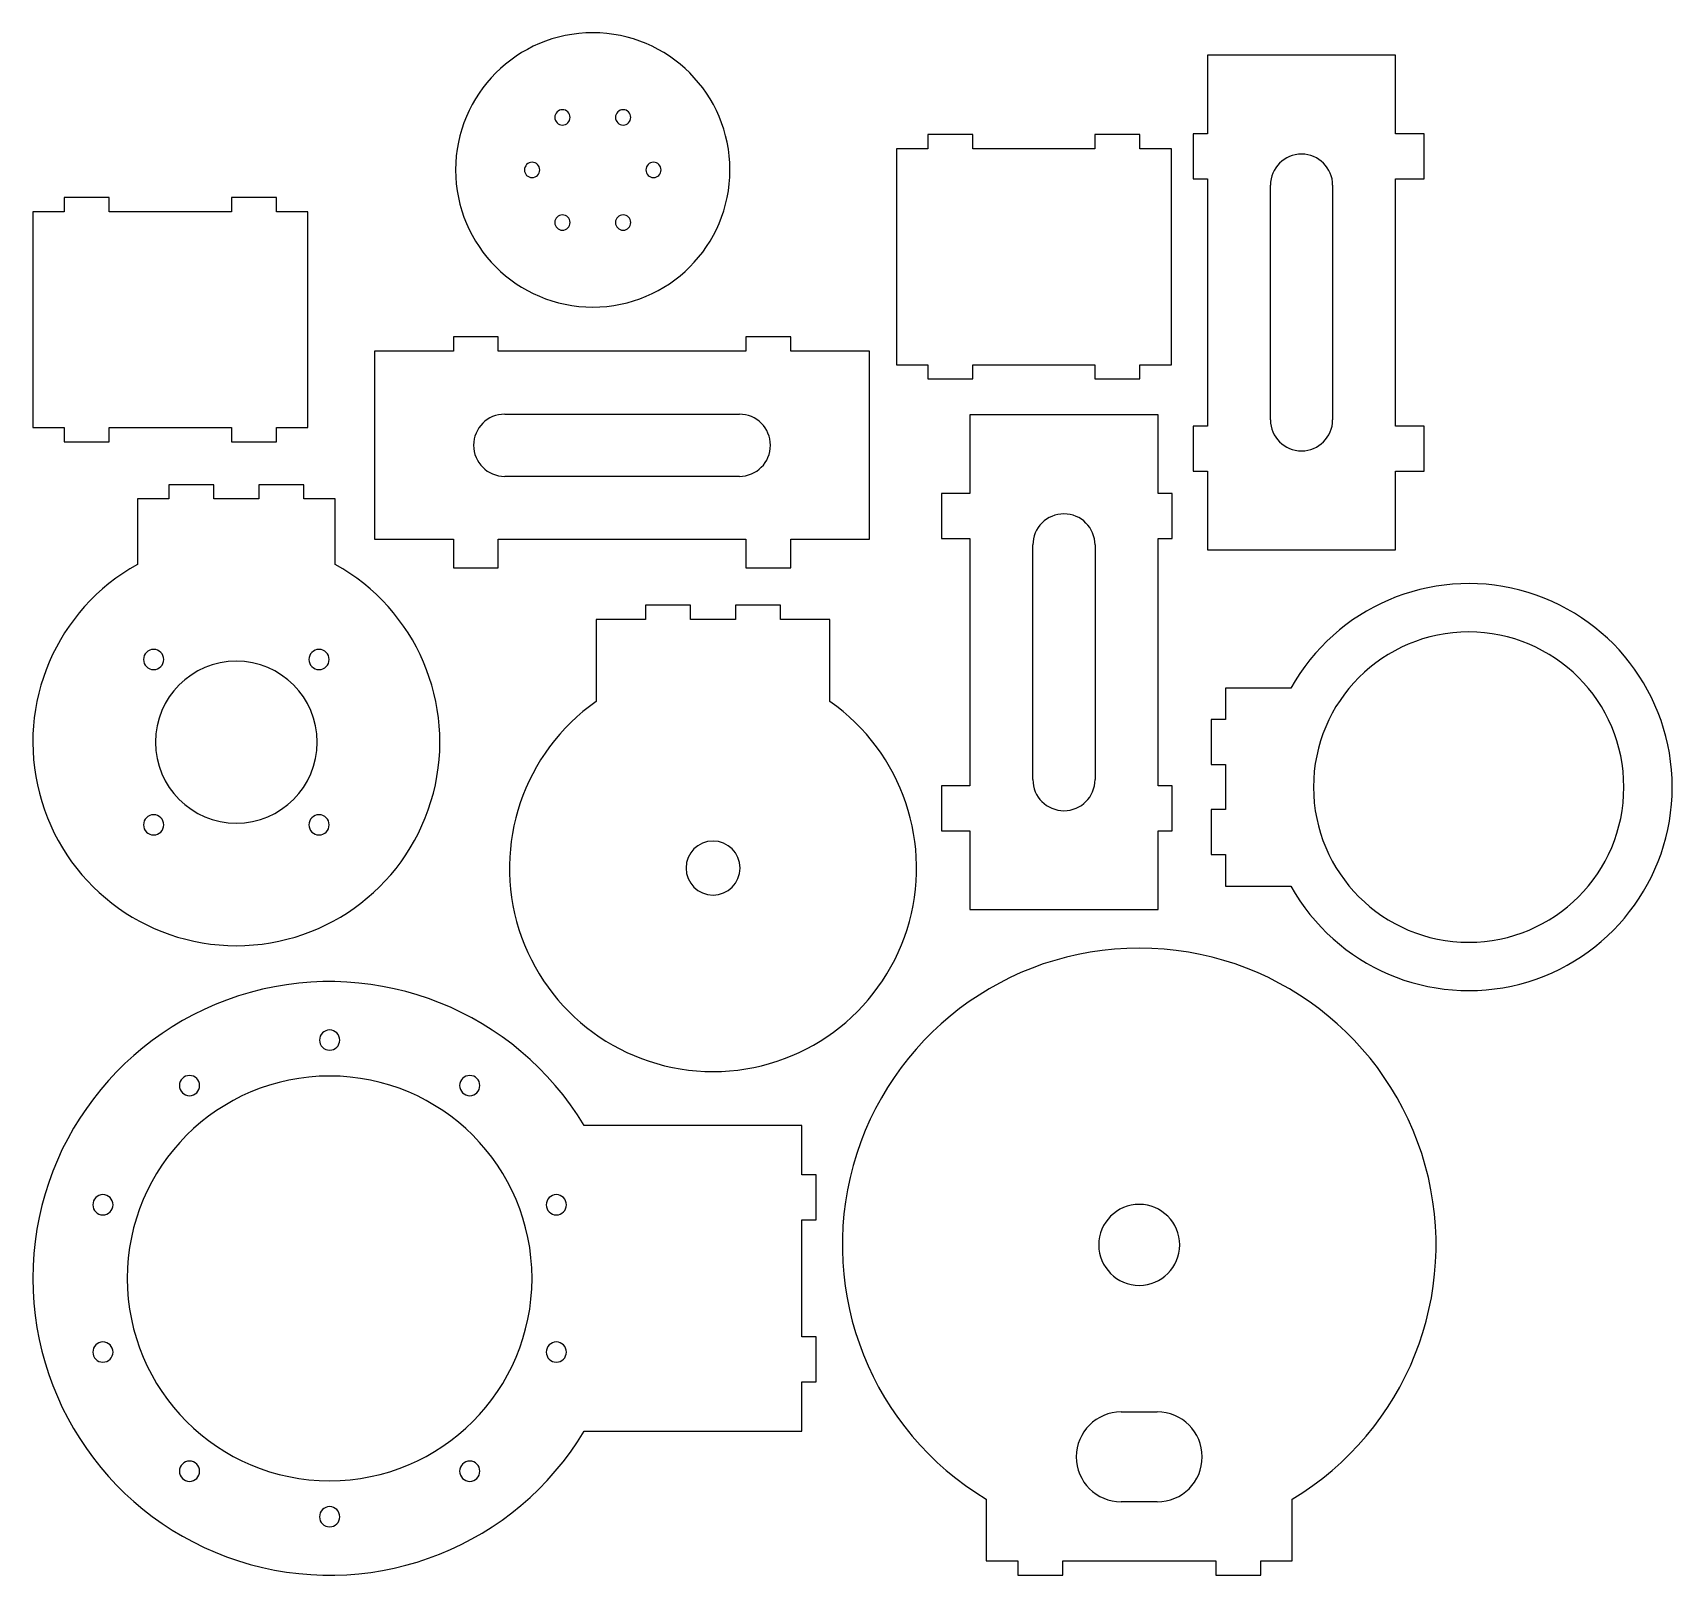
# Model space of a CAD drawing. Header units: millimetres. Extents: x 6 to 370, y 6 to 349.
import ezdxf

# ---------------------------------------------------------------- set-up
doc = ezdxf.new("R2010")
doc.units = ezdxf.units.MM

msp = doc.modelspace()

# ---------------------------------------------------------------- linework, layer by layer
at = {"layer": 'CUT'}
for p, q in [((267.175, 344), (267.175, 326.5)), ((309, 344), (267.175, 344)), ((309, 326.5), (309, 344)), ((215, 326.375), (205, 326.375)), ((205, 326.375), (205, 323.2)), ((215, 323.2), (215, 326.375)), ((252.15, 326.375), (242.15, 326.375)), ((242.15, 326.375), (242.15, 323.2)), ((252.15, 323.2), (252.15, 326.375)), ((267.175, 326.5), (264, 326.5)), ((264, 326.5), (264, 316.5)), ((315.35, 326.5), (309, 326.5)), ((315.35, 316.5), (315.35, 326.5)), ((205, 323.2), (198, 323.2)), ((198, 323.2), (198, 275.175)), ((242.15, 323.2), (215, 323.2)), ((259.15, 323.2), (252.15, 323.2)), ((259.15, 275.175), (259.15, 323.2)), ((264, 316.5), (267.175, 316.5)), ((267.175, 316.5), (267.175, 261.5)), ((281.175, 262.9125), (281.175, 315.0875)), ((295, 315.0875), (295, 262.9125)), ((309, 261.5), (309, 316.5)), ((309, 316.5), (315.35, 316.5)), ((23, 312.375), (13, 312.375)), ((13, 312.375), (13, 309.2)), ((23, 309.2), (23, 312.375)), ((60.15, 312.375), (50.15, 312.375)), ((50.15, 312.375), (50.15, 309.2)), ((60.15, 309.2), (60.15, 312.375)), ((13, 309.2), (6, 309.2)), ((6, 309.2), (6, 261.175)), ((50.15, 309.2), (23, 309.2)), ((67.15, 309.2), (60.15, 309.2)), ((67.15, 261.175), (67.15, 309.2)), ((109.5, 281.35), (99.5, 281.35)), ((99.5, 281.35), (99.5, 278.175)), ((109.5, 278.175), (109.5, 281.35)), ((174.5, 281.35), (164.5, 281.35)), ((164.5, 281.35), (164.5, 278.175)), ((174.5, 278.175), (174.5, 281.35)), ((99.5, 278.175), (82, 278.175)), ((82, 278.175), (82, 236.35)), ((164.5, 278.175), (109.5, 278.175)), ((192, 278.175), (174.5, 278.175)), ((192, 236.35), (192, 278.175)), ((198, 275.175), (205, 275.175)), ((205, 275.175), (205, 272)), ((215, 272), (215, 275.175)), ((215, 275.175), (242.15, 275.175)), ((242.15, 275.175), (242.15, 272)), ((252.15, 272), (252.15, 275.175)), ((252.15, 275.175), (259.15, 275.175)), ((205, 272), (215, 272)), ((242.15, 272), (252.15, 272)), ((110.9125, 264.175), (163.0875, 264.175)), ((256.175, 264), (214.35, 264)), ((214.35, 264), (214.35, 246.5)), ((256.175, 246.5), (256.175, 264)), ((6, 261.175), (13, 261.175)), ((13, 261.175), (13, 258)), ((23, 258), (23, 261.175)), ((23, 261.175), (50.15, 261.175)), ((50.15, 261.175), (50.15, 258)), ((60.15, 258), (60.15, 261.175)), ((60.15, 261.175), (67.15, 261.175)), ((267.175, 261.5), (264, 261.5)), ((264, 261.5), (264, 251.5)), ((315.35, 261.5), (309, 261.5)), ((315.35, 251.5), (315.35, 261.5)), ((13, 258), (23, 258)), ((50.15, 258), (60.15, 258)), ((46.25, 248.4889), (36.25, 248.4889)), ((36.25, 248.4889), (36.25, 245.3139)), ((46.25, 245.3139), (46.25, 248.4889)), ((66.25, 248.4889), (56.25, 248.4889)), ((56.25, 248.4889), (56.25, 245.3139)), ((66.25, 245.3139), (66.25, 248.4889)), ((163.0875, 250.35), (110.9125, 250.35)), ((264, 251.5), (267.175, 251.5)), ((267.175, 251.5), (267.175, 234)), ((309, 234), (309, 251.5)), ((309, 251.5), (315.35, 251.5)), ((36.25, 245.3139), (29.25, 245.3139)), ((29.25, 245.3139), (29.25, 230.7808)), ((56.25, 245.3139), (46.25, 245.3139)), ((73.25, 245.3139), (66.25, 245.3139)), ((73.25, 230.7808), (73.25, 245.3139)), ((214.35, 246.5), (208, 246.5)), ((208, 246.5), (208, 236.5)), ((259.35, 246.5), (256.175, 246.5)), ((259.35, 236.5), (259.35, 246.5)), ((82, 236.35), (99.5, 236.35)), ((99.5, 236.35), (99.5, 230)), ((109.5, 230), (109.5, 236.35)), ((109.5, 236.35), (164.5, 236.35)), ((164.5, 236.35), (164.5, 230)), ((174.5, 230), (174.5, 236.35)), ((174.5, 236.35), (192, 236.35)), ((208, 236.5), (214.35, 236.5)), ((214.35, 236.5), (214.35, 181.5)), ((228.35, 182.9125), (228.35, 235.0875)), ((242.175, 235.0875), (242.175, 182.9125)), ((256.175, 181.5), (256.175, 236.5)), ((256.175, 236.5), (259.35, 236.5)), ((267.175, 234), (309, 234)), ((99.5, 230), (109.5, 230)), ((164.5, 230), (174.5, 230)), ((152.243, 221.675), (142.243, 221.675)), ((142.243, 221.675), (142.243, 218.5)), ((152.243, 218.5), (152.243, 221.675)), ((172.243, 221.675), (162.243, 221.675)), ((162.243, 221.675), (162.243, 218.5)), ((172.243, 218.5), (172.243, 221.675)), ((142.243, 218.5), (131.243, 218.5)), ((131.243, 218.5), (131.243, 200.2846)), ((162.243, 218.5), (152.243, 218.5)), ((183.243, 218.5), (172.243, 218.5)), ((183.243, 200.2846), (183.243, 218.5)), ((271.175, 203.25), (271.175, 196.25)), ((285.7081, 203.25), (271.175, 203.25)), ((271.175, 196.25), (268, 196.25)), ((268, 196.25), (268, 186.25)), ((268, 186.25), (271.175, 186.25)), ((271.175, 186.25), (271.175, 176.25)), ((214.35, 181.5), (208, 181.5)), ((208, 181.5), (208, 171.5)), ((259.35, 181.5), (256.175, 181.5)), ((259.35, 171.5), (259.35, 181.5)), ((271.175, 176.25), (268, 176.25)), ((268, 176.25), (268, 166.25)), ((208, 171.5), (214.35, 171.5)), ((214.35, 171.5), (214.35, 154)), ((256.175, 154), (256.175, 171.5)), ((256.175, 171.5), (259.35, 171.5)), ((268, 166.25), (271.175, 166.25)), ((271.175, 166.25), (271.175, 159.25)), ((271.175, 159.25), (285.7081, 159.25)), ((214.35, 154), (256.175, 154)), ((176.9924, 105.9993), (128.5609, 105.9993)), ((176.9924, 94.9993), (176.9924, 105.9993)), ((180.1674, 94.9993), (176.9924, 94.9993)), ((180.1674, 84.9993), (180.1674, 94.9993)), ((176.9924, 58.9993), (176.9924, 84.9993)), ((176.9924, 84.9993), (180.1674, 84.9993)), ((180.1674, 58.9993), (176.9924, 58.9993)), ((180.1674, 48.9993), (180.1674, 58.9993)), ((176.9924, 37.9993), (176.9924, 48.9993)), ((176.9924, 48.9993), (180.1674, 48.9993)), ((247.9993, 42.3125), (255.9993, 42.3125)), ((128.5609, 37.9993), (176.9924, 37.9993)), ((217.9993, 22.8815), (217.9993, 9.175)), ((255.9993, 22.3125), (247.9993, 22.3125)), ((285.9993, 9.175), (285.9993, 22.8815)), ((217.9993, 9.175), (224.9993, 9.175)), ((224.9993, 9.175), (224.9993, 6)), ((234.9993, 6), (234.9993, 9.175)), ((234.9993, 9.175), (268.9993, 9.175)), ((268.9993, 9.175), (268.9993, 6)), ((278.9993, 6), (278.9993, 9.175)), ((278.9993, 9.175), (285.9993, 9.175)), ((224.9993, 6), (234.9993, 6)), ((268.9993, 6), (278.9993, 6))]:
    msp.add_line(p, q, dxfattribs=at)
for centre, radius, start, end in [((130.5, 318.483), 30.5, 0, 180), ((123.75, 330.1743), 1.7, 0, 180), ((137.25, 330.1743), 1.7, 0, 180), ((123.75, 330.1743), 1.7, 180, 0), ((137.25, 330.1743), 1.7, 180, 0), ((288.0875, 315.0875), 6.9125, 0, 180), ((130.5, 318.483), 30.5, 180, 0), ((117, 318.483), 1.7, 0, 180), ((117, 318.483), 1.7, 180, 0), ((144, 318.483), 1.7, 0, 180), ((144, 318.483), 1.7, 180, 0), ((123.75, 306.7916), 1.7, 0, 180), ((123.75, 306.7916), 1.7, 180, 0), ((137.25, 306.7916), 1.7, 0, 180), ((137.25, 306.7916), 1.7, 180, 0), ((110.9125, 257.2625), 6.9125, 90, 270), ((163.0875, 257.2625), 6.9125, 270, 90), ((288.0875, 262.9125), 6.9125, 180, 0), ((235.2625, 235.0875), 6.9125, 0, 180), ((51.25, 191.2389), 45.25, 119.0903, 60.9097), ((325.25, 181.25), 45.25, 209.0903, 150.9097), ((325.25, 181.25), 34.5, 0, 180), ((32.8652, 209.6237), 2.25, 90, 270), ((32.8652, 209.6237), 2.25, 270, 90), ((69.6348, 209.6237), 2.25, 90, 270), ((69.6348, 209.6237), 2.25, 270, 90), ((51.25, 191.2389), 18, 90, 270), ((51.25, 191.2389), 18, 270, 90), ((157.243, 163.25), 45.25, 125.0706, 54.9294), ((235.2625, 182.9125), 6.9125, 180, 0), ((325.25, 181.25), 34.5, 180, 0), ((32.8652, 172.8541), 2.25, 90, 270), ((32.8652, 172.8541), 2.25, 270, 90), ((69.6348, 172.8541), 2.25, 90, 270), ((69.6348, 172.8541), 2.25, 270, 90), ((157.243, 163.25), 6, 90, 270), ((157.243, 163.25), 6, 270, 90), ((251.9993, 79.45), 66, 301.0076, 238.9924), ((71.9924, 71.9993), 66, 31.0076, 328.9924), ((71.9924, 124.9993), 2.25, 0, 180), ((71.9924, 124.9993), 2.25, 180, 0), ((71.9924, 71.9993), 45, 0, 180), ((40.8398, 114.8772), 2.25, 0, 180), ((103.145, 114.8772), 2.25, 0, 180), ((40.8398, 114.8772), 2.25, 180, 0), ((103.145, 114.8772), 2.25, 180, 0), ((21.5864, 88.3772), 2.25, 0, 180), ((21.5864, 88.3772), 2.25, 180, 0), ((122.3984, 88.3772), 2.25, 0, 180), ((122.3984, 88.3772), 2.25, 180, 0), ((251.9993, 79.45), 9, 0, 180), ((251.9993, 79.45), 9, 180, 0), ((71.9924, 71.9993), 45, 180, 0), ((21.5864, 55.6214), 2.25, 0, 180), ((21.5864, 55.6214), 2.25, 180, 0), ((122.3984, 55.6214), 2.25, 0, 180), ((122.3984, 55.6214), 2.25, 180, 0), ((247.9993, 32.3125), 10, 90, 270), ((255.9993, 32.3125), 10, 270, 90), ((40.8398, 29.1214), 2.25, 0, 180), ((103.145, 29.1214), 2.25, 0, 180), ((40.8398, 29.1214), 2.25, 180, 0), ((103.145, 29.1214), 2.25, 180, 0), ((71.9924, 18.9993), 2.25, 0, 180), ((71.9924, 18.9993), 2.25, 180, 0)]:
    msp.add_arc(centre, radius, start, end, dxfattribs=at)

doc.saveas('drawing.dxf')
